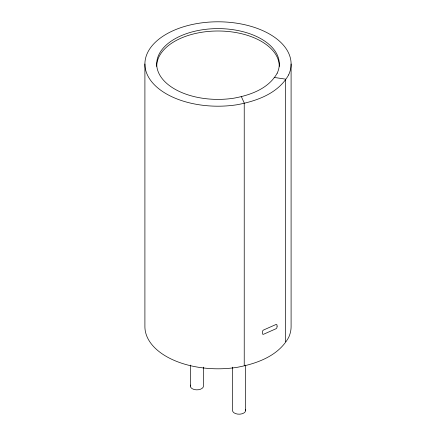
<?xml version="1.0" encoding="UTF-8"?>
<svg xmlns="http://www.w3.org/2000/svg" width="436" height="436" viewBox="0 0 436 436"><rect width="100%" height="100%" fill="white"/><g stroke="black" fill="none" stroke-linecap="round" stroke-linejoin="round"><path stroke-width="0.65" d="M274.151 77.428L285.58 79.145L285.58 341.748M241.255 96.421L244.231 103.016L244.231 365.624M291.095 63.999L291.095 326.608A73.095 42.199 0 0 1 288.605 337.529C278.261 356.114 256.695 363.706 236.917 367.368A73.095 42.199 0 0 1 144.905 326.608L144.905 63.999M245.664 365.134L245.664 410.401M232.508 367.161L232.508 410.401A6.578 3.799 0 0 0 239.947 414.167A6.578 3.799 0 0 0 245.441 409.42M203.492 367.134L203.492 386.051A6.578 3.799 0 0 1 196.053 389.817A6.578 3.799 0 0 1 190.559 385.07M190.336 365.106L190.336 386.051M156.698 66.386A61.302 35.392 0 0 1 218 31A61.302 35.392 0 0 1 279.302 66.386M277.122 326.112L276.849 327.91L276.064 328.722L263.442 334.314L262.625 334.194L262.625 330.886L263.442 330.057L276.064 324.466L276.838 324.575L277.122 326.112M277.209 73.161C268.538 88.748 250.449 95.113 233.865 98.187A61.302 35.392 0 0 1 156.933 67.084A61.302 35.392 0 0 1 223.341 28.743A61.302 35.392 0 0 1 277.209 73.161M288.605 74.927C278.261 93.506 256.695 101.103 236.917 104.765A73.095 42.199 0 0 1 145.183 67.678A73.095 42.199 0 0 1 224.371 21.958A73.095 42.199 0 0 1 288.605 74.927"/></g></svg>
